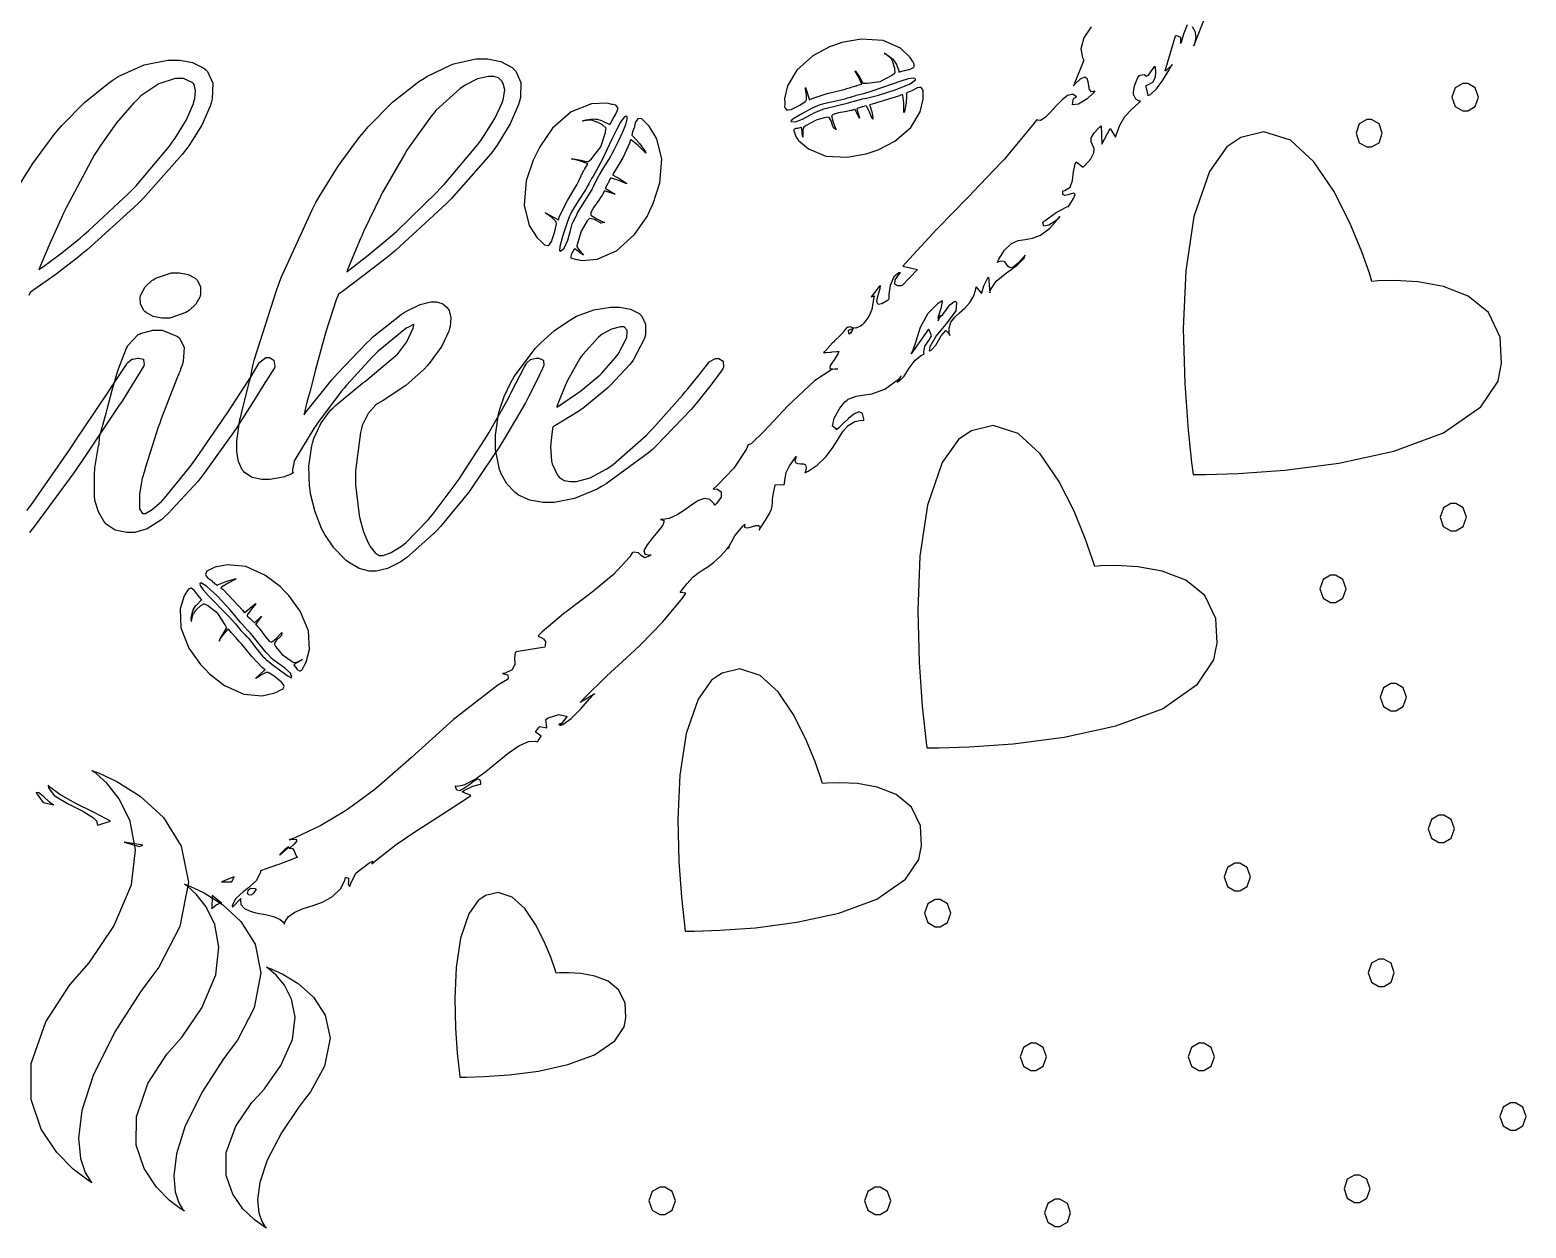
# Model space of a CAD drawing. Extents: x 85 to 277, y 22 to 328.
# Drawn here: x 176 to 272.6, y 128.6 to 205.8 of the extents above; entities that cross this region are included whole.
import ezdxf

# ---------------------------------------------------------------- set-up
doc = ezdxf.new("R2010")
doc.units = 0
doc.header["$MEASUREMENT"] = 0

msp = doc.modelspace()

# ---------------------------------------------------------------- linework, layer by layer
at = {"color": 32}
for points in [[(251.007, 206.063), (251.186, 205.767), (251.245, 205.379), (251.16, 204.956), (251.108, 204.823), (251.919, 206.834)], [(244.492, 206.054), (244.025, 205.348), (243.834, 204.636), (243.929, 204.067), (244.016, 203.906), (243.346, 202.248), (243.453, 202.365), (243.805, 202.69), (244.082, 202.829), (244.224, 202.747), (244.285, 202.526), (244.314, 202.251), (244.362, 202.005), (244.481, 201.87), (244.669, 201.9), (244.722, 201.929), (244.632, 201.778), (244.238, 201.396), (243.667, 201.049), (243.287, 201.017), (243.327, 201.351), (243.381, 201.436), (243.557, 201.506), (243.514, 201.573), (243.287, 201.708), (242.966, 201.623), (242.612, 201.344), (242.243, 200.957), (241.878, 200.547), (241.533, 200.203), (241.228, 200.013), (241.022, 200.025), (240.983, 200.061), (240.815, 199.84), (239.077, 197.724), (238.901, 197.52), (238.715, 197.317), (236.863, 195.378), (236.678, 195.192), (236.492, 194.999), (234.641, 193.094), (234.457, 192.899), (234.28, 192.706), (232.517, 190.801), (232.34, 190.606), (233.292, 190.394), (232.304, 189.371), (232.238, 189.348), (232.019, 189.334), (231.827, 189.447), (231.847, 189.724), (232.096, 190.082), (232.198, 190.183), (232.085, 190.172), (231.769, 189.909), (231.523, 189.363), (231.429, 188.803), (231.43, 188.525), (231.458, 188.49), (231.349, 188.403), (230.992, 188.178), (230.748, 188.141), (230.67, 188.301), (230.703, 188.578), (230.791, 188.896), (230.876, 189.174), (230.905, 189.337), (230.837, 189.316), (230.823, 189.301), (230.294, 188.63), (230.504, 188.7), (230.47, 188.582), (230.407, 188.215), (230.336, 187.802), (230.148, 187.362), (229.818, 186.927), (229.694, 186.796), (229.61, 186.737), (229.318, 186.611), (229.093, 186.633), (228.949, 186.702), (228.834, 186.679), (228.812, 186.655), (228.802, 186.665), (228.705, 186.629), (228.537, 186.416), (228.494, 186.337), (228.494, 186.337), (228.296, 186.14), (227.937, 185.782), (227.858, 185.702), (227.814, 185.657), (227.462, 185.28), (227.435, 185.244), (227.408, 185.218), (227.225, 185.032), (227.225, 185.032), (227.225, 185.032), (227.378, 185.038), (227.656, 185.059), (227.718, 185.068), (227.779, 185.077), (228.057, 185.098), (228.211, 185.102), (228.211, 185.102), (228.163, 184.963), (227.922, 184.574), (227.646, 184.208), (227.636, 184.007), (228.016, 183.967), (228.141, 183.974), (227.754, 183.95), (226.636, 183.203), (224.918, 181.588), (223.363, 179.941), (222.559, 179.141), (222.356, 179.071), (222.24, 178.788), (221.438, 177.575), (220.352, 176.451), (220.097, 176.213), (220.161, 176.239), (220.391, 176.222), (220.627, 176.046), (220.623, 175.697), (220.326, 175.295), (220.204, 175.19), (220.147, 175.294), (219.891, 175.551), (219.538, 175.623), (219.148, 175.484), (218.722, 175.208), (218.262, 174.873), (217.773, 174.556), (217.255, 174.33), (216.844, 174.26), (216.712, 174.272), (216.767, 174.275), (216.938, 174.177), (216.851, 173.904), (216.561, 173.517), (216.187, 173.073), (215.839, 172.638), (215.634, 172.268), (215.687, 172.029), (216.008, 171.97), (216.112, 171.979), (216.02, 171.912), (215.685, 171.783), (215.481, 171.918), (215.283, 172.119), (214.968, 172.15), (214.878, 172.12), (214.717, 171.865), (213.673, 170.714), (212.398, 169.652), (212.126, 169.44), (211.851, 169.229), (210.44, 168.179), (209.064, 167.022), (208.808, 166.758), (208.828, 166.725), (208.953, 166.663), (209.153, 166.573), (209.285, 166.391), (209.265, 166.105), (209.233, 166.018), (207.397, 165.735), (207.339, 165.662), (207.289, 165.347), (207.3, 164.925), (207.138, 164.556), (206.676, 164.346), (206.515, 164.324), (206.568, 164.316), (206.846, 164.236), (206.871, 163.984), (206.834, 163.935), (206.207, 163.566), (203.345, 161.357), (200.641, 158.918), (200.095, 158.433), (199.953, 158.31), (198.578, 157.11), (198.438, 156.986), (198.296, 156.872), (196.822, 155.779), (196.674, 155.681), (196.373, 155.47), (194.794, 154.521), (193.11, 153.731), (192.757, 153.599), (192.859, 153.621), (193.179, 153.64), (193.246, 153.529), (193.069, 153.312), (192.836, 153.103), (192.757, 153.035), (192.799, 153.056), (192.959, 153.046), (193.074, 152.885), (193.164, 152.659), (193.245, 152.505), (193.286, 152.47), (193.286, 152.47), (192.912, 152.334), (192.236, 152.073), (192.088, 152.011), (191.937, 151.959), (191.262, 151.722), (190.889, 151.588), (190.889, 151.588), (190.905, 151.483), (190.623, 150.959), (190.058, 150.452), (189.935, 150.354), (189.811, 150.257), (189.286, 149.795), (189.061, 149.349), (189.089, 149.261), (189.618, 149.824), (189.597, 149.731), (189.635, 149.427), (189.861, 149.163), (190.238, 148.992), (190.592, 148.897), (190.712, 148.872), (190.84, 148.846), (191.229, 148.773), (191.735, 148.652), (192.159, 148.466), (192.396, 148.255), (192.44, 148.167), (192.465, 148.289), (192.675, 148.627), (193.102, 148.939), (193.661, 149.163), (194.295, 149.363), (194.944, 149.6), (195.549, 149.939), (196.051, 150.439), (196.337, 150.975), (196.391, 151.165), (196.434, 151.172), (196.578, 151.117), (196.572, 150.937), (196.544, 150.73), (196.637, 150.609), (196.674, 150.6), (196.7, 150.768), (197.079, 151.48), (197.882, 152.101), (198.121, 152.224), (198.085, 152.047), (198.366, 152.295), (199.65, 153.291), (200.845, 154.112), (201.083, 154.27), (201.32, 154.42), (202.605, 155.232), (204.118, 156.22), (204.471, 156.457), (203.906, 156.704), (204.054, 156.81), (204.597, 157.07), (205.016, 157.172), (205.104, 157.198), (205.11, 157.267), (205.064, 157.479), (204.895, 157.504), (204.637, 157.36), (204.333, 157.132), (204.023, 156.906), (203.75, 156.767), (203.556, 156.8), (203.483, 157.019), (203.483, 157.092), (203.623, 157.069), (204.078, 157.165), (204.739, 157.504), (205.442, 158.017), (206.163, 158.61), (206.877, 159.19), (207.559, 159.662), (208.187, 159.935), (208.617, 159.963), (208.738, 159.915), (208.82, 159.988), (209.004, 160.277), (208.826, 160.409), (208.649, 160.54), (208.832, 160.831), (208.915, 160.903), (209.374, 160.831), (209.303, 161.36), (209.452, 161.466), (210.136, 161.674), (210.625, 161.58), (210.679, 161.536), (210.643, 161.51), (210.254, 161.017), (210.22, 160.973), (210.414, 161.043), (210.939, 161.422), (211.587, 162.075), (212.115, 162.69), (212.39, 162.985), (212.478, 163.019), (211.526, 162.454), (211.781, 162.746), (213.227, 164.166), (214.78, 165.585), (215.088, 165.876), (215.397, 166.168), (216.856, 167.653), (218.121, 169.193), (218.333, 169.51), (217.981, 169.546), (218.085, 169.698), (218.423, 170.141), (218.794, 170.539), (219.121, 170.809), (219.432, 171.015), (219.759, 171.221), (220.129, 171.496), (220.573, 171.903), (220.991, 172.353), (221.121, 172.508), (221.085, 172.402), (221.13, 172.534), (221.495, 173.206), (222.02, 173.841), (222.144, 173.955), (222.129, 173.915), (222.126, 173.78), (222.232, 173.726), (222.418, 173.753), (222.641, 173.815), (222.86, 173.87), (223.031, 173.877), (223.113, 173.79), (223.084, 173.619), (223.062, 173.567), (223.168, 173.728), (223.48, 174.217), (223.737, 174.65), (223.869, 174.935), (223.92, 175.142), (223.93, 175.335), (223.938, 175.586), (223.988, 175.962), (224.081, 176.389), (224.12, 176.529), (224.683, 176.495), (224.7, 176.602), (224.74, 176.926), (224.82, 177.293), (225.025, 177.72), (225.345, 178.183), (225.461, 178.329), (225.432, 178.263), (225.381, 178.048), (225.433, 177.911), (225.572, 177.867), (225.755, 177.866), (225.935, 177.858), (226.07, 177.789), (226.114, 177.611), (226.056, 177.352), (226.024, 177.271), (226.234, 177.376), (226.821, 177.774), (227.402, 178.332), (227.831, 178.904), (228.167, 179.455), (228.473, 179.943), (228.812, 180.333), (229.245, 180.584), (229.687, 180.663), (229.835, 180.658), (229.832, 180.768), (229.737, 181.096), (229.504, 181.201), (229.186, 181.067), (228.833, 180.79), (228.495, 180.464), (228.221, 180.183), (228.064, 180.039), (228.063, 180.11), (228.071, 180.129), (228.014, 180.118), (227.803, 180.287), (227.917, 180.808), (228.273, 181.449), (228.606, 181.858), (228.74, 181.963), (228.811, 182.035), (229.332, 182.223), (230.028, 182.324), (230.188, 182.35), (230.346, 182.378), (231.184, 182.682), (232.058, 183.322), (232.234, 183.515), (232.198, 183.48), (232.122, 183.335), (232.03, 183.17), (231.987, 183.128), (232.114, 183.194), (232.429, 183.517), (232.757, 184.027), (233.132, 184.537), (233.555, 184.864), (233.715, 184.926), (233.691, 185.05), (233.769, 185.454), (234.014, 185.804), (234.181, 186.122), (234.069, 186.465), (233.998, 186.549), (232.869, 184.962), (232.977, 185.15), (233.197, 185.775), (233.489, 186.673), (233.974, 187.572), (234.625, 188.226), (234.88, 188.383), (234.888, 188.331), (234.804, 187.872), (234.632, 187.343), (234.597, 187.255), (234.688, 187.289), (234.927, 187.485), (235.149, 187.802), (235.376, 188.119), (235.629, 188.315), (235.726, 188.347), (235.803, 188.257), (235.753, 187.737), (235.209, 186.982), (234.5, 186.107), (234.086, 185.394), (234.032, 185.138), (234.159, 185.171), (234.474, 185.521), (234.822, 186.108), (235.108, 186.458), (235.343, 186.221), (235.373, 186.126), (235.341, 186.245), (235.326, 186.617), (235.449, 187), (235.692, 187.315), (236.008, 187.603), (236.35, 187.904), (236.673, 188.255), (236.926, 188.696), (237.051, 189.122), (237.067, 189.265), (237.419, 188.842), (237.436, 188.896), (237.568, 189.332), (237.807, 189.822), (237.878, 189.901), (237.949, 188.877), (237.994, 189.082), (238.361, 189.646), (239.029, 190.175), (239.729, 190.664), (240.162, 191.13), (240.242, 191.312), (240.132, 191.178), (239.777, 190.796), (239.469, 190.551), (239.272, 190.507), (239.143, 190.592), (239.039, 190.741), (238.916, 190.88), (238.731, 190.941), (238.507, 190.887), (238.442, 190.853), (238.538, 191.057), (238.902, 191.631), (239.343, 192.06), (239.779, 192.256), (240.228, 192.334), (240.705, 192.414), (241.226, 192.61), (241.806, 193.038), (242.317, 193.609), (242.465, 193.815), (242.415, 193.726), (242.174, 193.504), (241.763, 193.244), (241.437, 193.182), (241.384, 193.403), (241.406, 193.463), (241.529, 193.561), (242.23, 194.064), (242.914, 194.425), (243.028, 194.451), (243.115, 194.576), (243.355, 194.965), (243.454, 195.227), (243.384, 195.308), (243.209, 195.281), (242.988, 195.213), (242.784, 195.176), (242.66, 195.241), (242.659, 195.421), (242.675, 195.475), (242.799, 195.494), (243.149, 195.702), (243.297, 196.132), (243.345, 196.7), (243.451, 197.196), (243.523, 197.343), (243.982, 196.99), (244.113, 197.117), (244.468, 197.534), (244.669, 197.921), (244.677, 198.202), (244.589, 198.425), (244.497, 198.635), (244.497, 198.881), (244.68, 199.212), (245.021, 199.567), (245.145, 199.672), (245.181, 198.473), (245.71, 199.496), (246.063, 198.931), (246.123, 199.129), (246.35, 199.712), (246.676, 200.255), (247.099, 200.718), (247.539, 201.125), (247.686, 201.26), (247.607, 201.26), (247.376, 201.388), (247.235, 201.675), (247.227, 201.753), (247.217, 201.825), (247.283, 202.252), (247.508, 202.769), (247.58, 202.883), (247.653, 202.924), (247.917, 202.967), (248.037, 202.869), (248.185, 202.938), (248.503, 203.369), (248.602, 203.517), (248.614, 203.423), (248.652, 203.141), (248.632, 202.777), (248.448, 202.467), (248.12, 202.278), (248.003, 202.248), (248.029, 202.204), (248.091, 201.917), (248.152, 201.648), (248.179, 201.613), (248.325, 201.693), (248.704, 202.041), (249.126, 202.605), (249.464, 203.175), (249.657, 203.517), (249.731, 203.623), (249.695, 203.579), (249.308, 203.218), (249.273, 203.2), (249.943, 205.457), (250.007, 205.481), (250.26, 205.383), (250.268, 205.044), (250.26, 204.964), (250.312, 205.062), (250.471, 205.587), (250.701, 206.199)]]:
    msp.add_lwpolyline(points, dxfattribs=at)
for points in [[(224.719, 201.154), (224.719, 201.081), (224.714, 200.859), (224.845, 200.703), (224.896, 200.695), (224.922, 200.686), (225.151, 200.722), (225.178, 200.731), (225.257, 200.775), (225.688, 200.987), (226.05, 201.234), (226.095, 201.296), (226.129, 201.34), (226.131, 201.666), (226.06, 202.023), (226.06, 202.142), (226.077, 202.071), (226.289, 201.402), (226.307, 201.33), (226.491, 201.428), (227.458, 201.737), (228.442, 201.975), (228.636, 202.035), (228.662, 202.045), (228.961, 202.134), (228.989, 202.142), (229.015, 202.151), (229.314, 202.239), (229.342, 202.248), (229.376, 202.257), (229.666, 202.346), (229.694, 202.354), (229.676, 202.398), (229.49, 202.817), (229.27, 203.183), (229.235, 203.2), (229.279, 203.183), (229.561, 202.787), (229.766, 202.424), (229.835, 202.424), (230.037, 202.416), (230.889, 202.53), (231.651, 202.927), (231.811, 203.06), (231.837, 203.086), (231.823, 203.358), (231.721, 203.703), (231.705, 203.765), (231.695, 203.783), (231.581, 203.995), (231.563, 204.012), (231.537, 204.047), (231.184, 204.32), (231.14, 204.329), (231.14, 204.329), (231.334, 204.25), (231.669, 203.994), (231.739, 203.906), (231.757, 203.879), (231.933, 203.615), (231.951, 203.589), (231.96, 203.545), (232.092, 203.235), (232.092, 203.13), (232.126, 203.139), (232.459, 203.232), (232.712, 203.306), (232.797, 203.306), (232.824, 203.316), (233.028, 203.42), (233.046, 203.447), (233.07, 203.483), (233.076, 203.641), (232.992, 203.801), (232.974, 203.835), (232.825, 204.074), (232.187, 204.666), (231.069, 205.158), (229.66, 205.255), (228.399, 205.031), (228.001, 204.894), (227.618, 204.757), (226.529, 204.172), (225.499, 203.262), (224.899, 202.236), (224.712, 201.424), (224.719, 201.154)], [(227.189, 200.731), (227.338, 200.775), (228.838, 201.137), (228.989, 201.19), (229.005, 201.199), (229.208, 201.252), (229.235, 201.26), (229.279, 201.269), (229.684, 201.392), (229.729, 201.4), (229.989, 201.448), (230.764, 201.644), (231.902, 201.997), (232.809, 202.369), (233.161, 202.619), (233.15, 202.671), (233.146, 202.693), (233.014, 202.736), (232.687, 202.685), (232.219, 202.548), (231.651, 202.354), (231.03, 202.135), (230.401, 201.917), (229.811, 201.734), (229.432, 201.636), (229.306, 201.613), (229.278, 201.604), (229.015, 201.516), (228.989, 201.506), (228.971, 201.498), (228.758, 201.446), (228.74, 201.436), (228.599, 201.392), (227.153, 201.067), (227.013, 201.013), (226.869, 200.963), (226.456, 200.769), (225.822, 200.436), (225.305, 200.135), (225.108, 199.989), (225.108, 199.989), (225.141, 199.941), (225.407, 199.911), (225.866, 200.091), (226.377, 200.372), (226.716, 200.551), (226.836, 200.59), (226.862, 200.608), (227.161, 200.722), (227.189, 200.731)], [(225.461, 198.931), (225.617, 198.71), (226.26, 198.167), (227.37, 197.715), (228.749, 197.633), (229.975, 197.848), (230.364, 197.979), (230.746, 198.111), (231.833, 198.676), (232.864, 199.562), (233.463, 200.575), (233.65, 201.382), (233.645, 201.648), (233.645, 201.727), (233.649, 201.961), (233.518, 202.135), (233.469, 202.142), (233.415, 202.142), (233.273, 202.116), (233.256, 202.106), (233.238, 202.098), (233.036, 201.975), (233.01, 201.965), (232.974, 201.949), (232.745, 201.861), (232.587, 201.781), (232.587, 201.753), (232.587, 201.6), (232.551, 201.137), (232.445, 200.58), (232.41, 200.518), (232.41, 200.671), (232.409, 201.127), (232.339, 201.631), (232.304, 201.683), (232.136, 201.595), (230.372, 201.049), (230.188, 201.013), (230.214, 200.969), (230.332, 200.554), (230.4, 200.211), (230.4, 200.095), (230.372, 200.139), (230.2, 200.546), (230.01, 200.916), (229.975, 200.943), (229.966, 200.952), (229.72, 200.881), (229.694, 200.871), (229.666, 200.863), (229.402, 200.776), (229.376, 200.767), (229.552, 200.165), (229.235, 200.731), (229.217, 200.722), (229.045, 200.66), (228.989, 200.66), (228.895, 200.63), (228.606, 200.571), (228.185, 200.493), (227.856, 200.402), (227.746, 200.294), (227.754, 200.272), (227.762, 200.227), (227.841, 199.888), (227.991, 199.497), (228.035, 199.426), (228.025, 199.435), (227.858, 199.534), (227.858, 199.566), (227.832, 199.628), (227.726, 199.977), (227.587, 200.201), (227.542, 200.201), (227.409, 200.211), (226.752, 200.035), (226.113, 199.682), (225.99, 199.602), (225.962, 199.594), (225.896, 199.408), (225.884, 199.183), (225.884, 199.107), (225.884, 199.063), (225.884, 198.931), (225.884, 198.931), (225.884, 198.931), (225.848, 199.171), (225.848, 199.249), (225.838, 199.293), (225.814, 199.566), (225.814, 199.566), (225.778, 199.558), (225.539, 199.496), (225.461, 199.496), (225.443, 199.488), (225.319, 199.415), (225.319, 199.39), (225.301, 199.355), (225.433, 198.975), (225.461, 198.931)], [(208.985, 192.228), (209.029, 192.184), (209.222, 191.987), (209.459, 191.951), (209.514, 191.981), (209.54, 191.999), (209.681, 192.202), (209.69, 192.228), (209.717, 192.334), (209.897, 192.855), (209.99, 193.34), (209.973, 193.428), (209.963, 193.49), (209.687, 193.747), (209.32, 194.002), (209.267, 194.064), (209.328, 194.02), (210.043, 193.649), (210.115, 193.605), (210.185, 193.825), (210.713, 194.853), (211.314, 195.863), (211.42, 196.074), (211.437, 196.11), (211.587, 196.427), (211.596, 196.461), (211.613, 196.497), (211.789, 196.815), (211.807, 196.85), (211.825, 196.886), (212.001, 197.177), (212.019, 197.203), (211.975, 197.221), (211.49, 197.401), (211.005, 197.529), (210.961, 197.52), (211.013, 197.538), (211.212, 197.514), (211.565, 197.437), (211.898, 197.367), (212.064, 197.354), (212.09, 197.379), (212.257, 197.539), (212.848, 198.315), (213.156, 199.231), (213.184, 199.46), (213.192, 199.504), (212.972, 199.716), (212.609, 199.893), (212.549, 199.919), (212.521, 199.929), (212.292, 200.017), (212.266, 200.025), (212.212, 200.035), (211.719, 199.982), (211.667, 199.955), (211.667, 199.955), (211.891, 200.053), (212.38, 200.113), (212.513, 200.095), (212.619, 200.095), (212.901, 200.007), (212.937, 199.989), (212.981, 199.963), (213.395, 199.77), (213.431, 199.742), (213.457, 199.778), (213.655, 200.127), (213.836, 200.458), (213.854, 200.484), (213.87, 200.511), (213.96, 200.729), (213.96, 200.801), (213.95, 200.853), (213.832, 200.991), (213.624, 201.039), (213.571, 201.047), (213.256, 201.119), (212.255, 201.078), (210.952, 200.572), (209.742, 199.511), (208.912, 198.307), (208.704, 197.872), (208.489, 197.456), (208.037, 196.108), (207.905, 194.549), (208.241, 193.24), (208.758, 192.436), (208.985, 192.228)], [(211.278, 193.887), (211.357, 194.046), (211.825, 194.791), (212.292, 195.555), (212.372, 195.721), (212.38, 195.739), (212.469, 195.951), (212.478, 195.968), (212.505, 196.012), (212.733, 196.453), (212.761, 196.497), (212.838, 196.613), (213.06, 196.966), (213.388, 197.52), (213.717, 198.118), (214.025, 198.716), (214.285, 199.274), (214.471, 199.748), (214.559, 200.094), (214.551, 200.253), (214.525, 200.272), (214.501, 200.287), (214.359, 200.21), (214.136, 199.902), (213.869, 199.412), (213.567, 198.796), (213.243, 198.115), (212.911, 197.43), (212.582, 196.8), (212.351, 196.409), (212.266, 196.285), (212.248, 196.259), (212.106, 195.968), (212.09, 195.932), (212.08, 195.916), (211.957, 195.703), (211.949, 195.685), (211.869, 195.537), (211.406, 194.835), (210.961, 194.117), (210.891, 193.958), (210.815, 193.8), (210.636, 193.306), (210.392, 192.524), (210.221, 191.87), (210.185, 191.594), (210.185, 191.594), (210.25, 191.581), (210.495, 191.762), (210.719, 192.278), (210.894, 192.918), (211.009, 193.333), (211.067, 193.463), (211.084, 193.499), (211.26, 193.853), (211.278, 193.887)], [(211.35, 191.029), (211.654, 190.978), (212.614, 191.06), (213.866, 191.59), (215.035, 192.643), (215.838, 193.818), (216.04, 194.24), (216.243, 194.652), (216.666, 195.98), (216.786, 197.521), (216.462, 198.823), (215.974, 199.634), (215.76, 199.849), (215.715, 199.893), (215.507, 200.105), (215.272, 200.131), (215.23, 200.095), (215.212, 200.079), (215.097, 199.911), (215.088, 199.885), (215.079, 199.867), (215.026, 199.602), (215.018, 199.566), (215.009, 199.522), (214.907, 199.275), (214.86, 199.064), (214.878, 199.037), (214.93, 198.985), (215.357, 198.513), (215.732, 197.988), (215.76, 197.908), (215.698, 197.962), (215.265, 198.385), (214.832, 198.738), (214.771, 198.754), (214.709, 198.552), (214.268, 197.587), (213.721, 196.674), (213.607, 196.497), (213.659, 196.481), (214.092, 196.242), (214.489, 195.968), (214.525, 195.932), (214.471, 195.942), (214.012, 196.136), (213.553, 196.295), (213.501, 196.285), (213.479, 196.285), (213.413, 196.167), (213.341, 195.996), (213.324, 195.968), (213.306, 195.942), (213.165, 195.651), (213.148, 195.615), (213.783, 195.263), (213.078, 195.475), (213.068, 195.457), (212.954, 195.22), (212.937, 195.192), (212.883, 195.093), (212.692, 194.811), (212.411, 194.408), (212.217, 194.072), (212.21, 193.898), (212.232, 193.887), (212.276, 193.861), (212.606, 193.658), (213.026, 193.456), (213.114, 193.428), (213.052, 193.428), (212.883, 193.384), (212.865, 193.392), (212.795, 193.42), (212.439, 193.609), (212.134, 193.675), (212.09, 193.639), (211.974, 193.543), (211.581, 192.869), (211.348, 192.071), (211.314, 191.911), (211.304, 191.885), (211.406, 191.696), (211.595, 191.488), (211.631, 191.452), (211.649, 191.426), (211.737, 191.312), (211.737, 191.312), (211.737, 191.312), (211.649, 191.378), (211.489, 191.496), (211.454, 191.522), (211.419, 191.55), (211.26, 191.669), (211.173, 191.735), (211.173, 191.735), (211.146, 191.7), (210.969, 191.409), (210.961, 191.382), (210.952, 191.365), (210.916, 191.188), (210.925, 191.17), (210.925, 191.153), (211.044, 191.099), (211.288, 191.047), (211.35, 191.029)], [(251.072, 177.165), (251.072, 177.165), (251.868, 177.169), (253.979, 177.235), (256.989, 177.45), (260.477, 177.902), (264.027, 178.676), (267.22, 179.859), (269.637, 181.537), (270.749, 183.196), (270.863, 183.797), (270.965, 184.336), (270.882, 186.023), (270.123, 187.609), (268.824, 188.663), (267.224, 189.287), (265.563, 189.591), (264.08, 189.676), (263.015, 189.651), (262.607, 189.618), (262.607, 189.618), (262.607, 189.618), (262.442, 190.151), (261.962, 191.527), (261.191, 193.406), (260.15, 195.457), (258.863, 197.343), (257.353, 198.727), (255.643, 199.275), (254.15, 198.917), (253.753, 198.65), (253.249, 198.312), (252.129, 196.715), (251.116, 193.804), (250.594, 190.302), (250.44, 186.585), (250.533, 183.034), (250.751, 180.027), (250.971, 177.943), (251.072, 177.165), (251.072, 177.165)], [(234.774, 187.395), (234.746, 187.395), (234.687, 187.361), (234.667, 187.361), (234.647, 187.296), (234.615, 187.088), (234.738, 187.317), (234.774, 187.395)], [(228.847, 186.479), (229.129, 186.583), (229.092, 186.51), (228.965, 186.296), (228.881, 186.228), (228.851, 186.312), (228.847, 186.437), (228.847, 186.479)], [(233.892, 159.526), (233.892, 159.526), (234.641, 159.529), (236.629, 159.589), (239.459, 159.79), (242.741, 160.215), (246.082, 160.943), (249.086, 162.056), (251.362, 163.639), (252.41, 165.203), (252.519, 165.77), (252.615, 166.278), (252.538, 167.87), (251.82, 169.364), (250.594, 170.353), (249.083, 170.939), (247.513, 171.22), (246.114, 171.297), (245.106, 171.269), (244.722, 171.238), (244.722, 171.238), (244.722, 171.238), (244.566, 171.739), (244.115, 173.033), (243.389, 174.803), (242.411, 176.734), (241.201, 178.508), (239.78, 179.81), (238.172, 180.327), (236.77, 179.991), (236.397, 179.74), (235.926, 179.426), (234.881, 177.931), (233.936, 175.198), (233.448, 171.903), (233.305, 168.403), (233.39, 165.057), (233.593, 162.224), (233.798, 160.26), (233.892, 159.526), (233.892, 159.526)], [(193.711, 164.817), (193.846, 165.057), (194.062, 165.881), (193.988, 167.076), (193.457, 168.351), (192.727, 169.358), (192.44, 169.65), (192.158, 169.938), (191.185, 170.676), (189.945, 171.23), (188.769, 171.348), (187.955, 171.18), (187.714, 171.061), (187.66, 171.035), (187.43, 170.922), (187.346, 170.726), (187.361, 170.674), (187.369, 170.658), (187.483, 170.507), (187.501, 170.498), (187.518, 170.489), (187.72, 170.349), (187.748, 170.321), (187.783, 170.295), (187.955, 170.127), (188.109, 170.031), (188.137, 170.039), (188.197, 170.066), (188.722, 170.287), (189.264, 170.437), (189.335, 170.428), (189.273, 170.393), (188.802, 170.159), (188.382, 169.907), (188.347, 169.863), (188.498, 169.748), (189.758, 168.389), (189.865, 168.239), (189.891, 168.275), (190.208, 168.553), (190.562, 168.814), (190.606, 168.84), (190.579, 168.796), (190.296, 168.469), (190.05, 168.143), (190.041, 168.099), (190.041, 168.038), (190.235, 167.88), (190.253, 167.852), (190.27, 167.835), (190.472, 167.632), (190.5, 167.605), (190.959, 168.028), (190.57, 167.499), (190.587, 167.483), (190.729, 167.332), (190.747, 167.323), (190.814, 167.255), (190.993, 167.021), (191.24, 166.675), (191.461, 166.416), (191.608, 166.356), (191.629, 166.371), (191.663, 166.397), (191.933, 166.617), (192.22, 166.909), (192.264, 166.97), (192.264, 166.918), (192.236, 166.768), (192.228, 166.758), (192.184, 166.714), (191.923, 166.477), (191.787, 166.238), (191.805, 166.194), (191.857, 166.072), (192.298, 165.551), (192.881, 165.136), (193.005, 165.064), (193.032, 165.048), (193.22, 165.065), (193.427, 165.154), (193.463, 165.17), (193.489, 165.18), (193.605, 165.24), (193.605, 165.24), (193.605, 165.24), (193.357, 165.092), (193.322, 165.064), (193.286, 165.048), (193.128, 164.95), (193.04, 164.888), (193.04, 164.888), (193.066, 164.853), (193.242, 164.624), (193.252, 164.607), (193.269, 164.589), (193.41, 164.51), (193.428, 164.501), (193.465, 164.501), (193.581, 164.593), (193.683, 164.773), (193.711, 164.817)], [(191.346, 165.593), (191.24, 165.709), (190.262, 166.926), (190.147, 167.04), (190.129, 167.058), (189.987, 167.2), (189.971, 167.217), (189.943, 167.253), (189.644, 167.571), (189.618, 167.605), (189.46, 167.819), (188.947, 168.43), (188.141, 169.299), (187.42, 169.958), (187.053, 170.178), (187.008, 170.145), (186.99, 170.133), (187.009, 169.996), (187.197, 169.726), (187.524, 169.362), (187.942, 168.932), (188.407, 168.465), (188.873, 167.987), (189.291, 167.527), (189.542, 167.219), (189.618, 167.11), (189.635, 167.094), (189.837, 166.882), (189.865, 166.864), (189.881, 166.847), (190.023, 166.697), (190.041, 166.688), (190.138, 166.583), (190.579, 166), (191.055, 165.418), (191.17, 165.312), (191.279, 165.211), (191.633, 164.931), (192.206, 164.505), (192.693, 164.166), (192.899, 164.042), (192.899, 164.042), (192.927, 164.09), (192.839, 164.341), (192.471, 164.677), (191.991, 165.015), (191.685, 165.229), (191.594, 165.312), (191.584, 165.338), (191.372, 165.577), (191.346, 165.593)], [(192.052, 163.196), (192.104, 163.222), (192.334, 163.318), (192.418, 163.5), (192.404, 163.548), (192.395, 163.575), (192.254, 163.778), (192.228, 163.795), (192.148, 163.849), (191.769, 164.162), (191.39, 164.386), (191.312, 164.394), (191.258, 164.404), (190.967, 164.254), (190.64, 164.034), (190.57, 164.006), (190.623, 164.05), (191.143, 164.527), (191.206, 164.571), (191.037, 164.695), (190.336, 165.431), (189.688, 166.22), (189.548, 166.371), (189.53, 166.397), (189.317, 166.625), (189.301, 166.652), (189.283, 166.679), (189.071, 166.908), (189.053, 166.934), (189.027, 166.962), (188.823, 167.191), (188.806, 167.217), (188.779, 167.191), (188.484, 166.838), (188.243, 166.514), (188.243, 166.405), (188.243, 166.459), (188.318, 166.619), (188.484, 166.886), (188.644, 167.136), (188.709, 167.261), (188.7, 167.287), (188.62, 167.473), (188.153, 168.192), (187.474, 168.716), (187.289, 168.804), (187.253, 168.822), (187.021, 168.704), (186.77, 168.46), (186.726, 168.415), (186.708, 168.399), (186.566, 168.223), (186.549, 168.205), (186.522, 168.17), (186.434, 167.729), (186.443, 167.676), (186.443, 167.676), (186.429, 167.888), (186.505, 168.311), (186.549, 168.415), (186.557, 168.443), (186.734, 168.708), (186.76, 168.734), (186.794, 168.761), (187.077, 169.061), (187.113, 169.087), (187.087, 169.114), (186.857, 169.383), (186.664, 169.634), (186.655, 169.65), (186.637, 169.668), (186.46, 169.818), (186.443, 169.827), (186.4, 169.835), (186.257, 169.77), (186.152, 169.616), (186.126, 169.58), (185.977, 169.341), (185.722, 168.506), (185.76, 167.279), (186.279, 165.96), (187.027, 164.91), (187.325, 164.607), (187.605, 164.314), (188.579, 163.564), (189.821, 163.001), (190.995, 162.891), (191.812, 163.073), (192.052, 163.196)], [(218.299, 147.708), (218.299, 147.708), (218.908, 147.711), (220.525, 147.763), (222.829, 147.93), (225.499, 148.277), (228.218, 148.871), (230.666, 149.777), (232.522, 151.062), (233.379, 152.328), (233.469, 152.789), (233.546, 153.203), (233.48, 154.5), (232.898, 155.715), (231.903, 156.52), (230.681, 156.996), (229.412, 157.223), (228.278, 157.284), (227.464, 157.259), (227.153, 157.233), (227.153, 157.233), (227.153, 157.233), (227.026, 157.641), (226.66, 158.691), (226.07, 160.128), (225.275, 161.696), (224.289, 163.139), (223.135, 164.199), (221.826, 164.621), (220.685, 164.352), (220.38, 164.148), (219.994, 163.891), (219.136, 162.672), (218.359, 160.448), (217.953, 157.769), (217.831, 154.923), (217.897, 152.203), (218.058, 149.9), (218.223, 148.305), (218.299, 147.708), (218.299, 147.708)], [(210.292, 161.113), (210.292, 161.113), (210.158, 161.053), (210.149, 161.043), (210.149, 161.043), (210.274, 161.097), (210.292, 161.113)], [(176.425, 156.633), (176.882, 155.998), (177.553, 155.858), (177.473, 155.876), (177.257, 156.043), (176.909, 156.365), (176.6, 156.626), (176.43, 156.649), (176.425, 156.633)], [(177.201, 157.127), (177.212, 156.954), (177.585, 156.457), (178.434, 155.942), (179.443, 155.446), (180.125, 155.021), (180.305, 154.833), (180.376, 154.553), (181.222, 154.799), (180.95, 154.952), (180.116, 155.377), (178.973, 155.951), (177.947, 156.531), (177.359, 156.953), (177.201, 157.127)], [(183.092, 153.176), (183.304, 153.246), (182.104, 153.458), (183.092, 153.176)], [(192.123, 152.612), (192.158, 152.648), (192.669, 153.089), (192.723, 153.142), (192.687, 153.124), (192.475, 152.969), (192.194, 152.692), (192.123, 152.612)], [(189.195, 151.201), (188.383, 150.883), (189.053, 150.883), (189.195, 151.201)], [(188.383, 149.508), (187.784, 150.001), (187.748, 149.155), (187.783, 149.19), (188.039, 149.411), (188.33, 149.526), (188.383, 149.508)], [(190.077, 150.107), (190.121, 150.077), (190.299, 150.042), (190.452, 150.143), (190.558, 150.296), (190.614, 150.381), (190.64, 150.39), (190.554, 150.427), (190.259, 150.45), (190.081, 150.315), (190.041, 150.147), (190.077, 150.107), (190.077, 150.107)], [(203.765, 138.289), (203.765, 138.289), (204.193, 138.29), (205.329, 138.326), (206.95, 138.441), (208.826, 138.682), (210.736, 139.098), (212.456, 139.733), (213.757, 140.637), (214.357, 141.53), (214.419, 141.853), (214.474, 142.143), (214.43, 143.051), (214.02, 143.906), (213.322, 144.475), (212.46, 144.811), (211.565, 144.975), (210.767, 145.023), (210.192, 145.01), (209.973, 144.992), (209.973, 144.992), (209.973, 144.992), (209.883, 145.28), (209.626, 146.021), (209.21, 147.035), (208.65, 148.141), (207.957, 149.158), (207.145, 149.903), (206.225, 150.198), (205.423, 150.005), (205.21, 149.86), (204.939, 149.678), (204.337, 148.817), (203.794, 147.249), (203.513, 145.362), (203.429, 143.36), (203.477, 141.449), (203.593, 139.829), (203.711, 138.709), (203.765, 138.289), (203.765, 138.289)]]:
    msp.add_lwpolyline(points, close=True, dxfattribs=at)
at = {"color": 7}
for points in [[(174.994, 195.316), (176.203, 197.239), (177.517, 199.02), (177.8, 199.355), (178.081, 199.69), (179.546, 201.167), (181.08, 202.414), (181.398, 202.635), (181.723, 202.847), (183.382, 203.589), (184.911, 203.906), (185.421, 203.906), (185.692, 203.906), (186.508, 203.747), (187.237, 203.376), (187.361, 203.27), (187.483, 203.165), (187.814, 202.424), (187.774, 201.402), (187.714, 201.154), (187.652, 200.925), (187.109, 199.7), (186.265, 198.367), (186.054, 198.085), (185.834, 197.804), (183.312, 194.946), (183.021, 194.663), (182.729, 194.382), (179.732, 191.674), (179.423, 191.418), (179.105, 191.163), (177.624, 190.033), (176.283, 189.081), (176.036, 188.913), (175.948, 188.71)], [(175.824, 174.837), (176.071, 175.172), (178.54, 178.7), (178.788, 179.071), (179.035, 179.441), (180.181, 181.157), (181.187, 182.678), (181.364, 182.951), (181.364, 182.915), (181.398, 182.969), (181.777, 183.56), (181.821, 183.621), (181.865, 183.683), (182.244, 184.274), (182.28, 184.326), (182.306, 184.362), (182.597, 184.6), (182.633, 184.609), (182.667, 184.618), (182.951, 184.679), (182.951, 184.679), (183.048, 184.679), (183.32, 184.618), (183.338, 184.609), (183.355, 184.592), (183.391, 184.24), (183.374, 184.186), (181.963, 181.893), (181.743, 181.566), (179.36, 178.038), (179.105, 177.66), (178.849, 177.28), (176.255, 173.753), (176, 173.426)]]:
    msp.add_lwpolyline(points, dxfattribs=at)
for points in [[(193.005, 177.307), (193.005, 177.279), (192.867, 177.192), (192.537, 177.06), (192.44, 177.024), (192.352, 176.99), (191.492, 176.848), (191.206, 176.848), (190.992, 176.848), (190.354, 176.98), (189.865, 177.289), (189.794, 177.377), (189.723, 177.465), (189.476, 178.008), (189.371, 178.62), (189.371, 178.822), (189.371, 179.343), (189.574, 180.712), (189.618, 180.905), (189.662, 181.099), (190.191, 183.188), (190.253, 183.408), (190.394, 184.186), (190.508, 184.618), (191.919, 189.028), (192.088, 189.478), (192.254, 189.928), (194.23, 194.25), (194.451, 194.663), (194.68, 195.078), (195.91, 197.062), (197.263, 198.906), (197.556, 199.249), (197.846, 199.602), (199.408, 201.181), (201.109, 202.512), (201.472, 202.741), (201.621, 202.839), (203.208, 203.606), (203.376, 203.659), (203.543, 203.713), (204.821, 203.976), (205.246, 203.976), (205.537, 203.976), (206.41, 203.813), (207.141, 203.422), (207.257, 203.306), (207.371, 203.192), (207.698, 202.456), (207.67, 201.49), (207.61, 201.26), (207.548, 201.031), (207.005, 199.783), (206.163, 198.411), (205.952, 198.121), (205.732, 197.83), (203.208, 194.955), (202.917, 194.663), (202.625, 194.382), (199.628, 191.647), (199.319, 191.382), (199.001, 191.127), (197.52, 189.976), (196.179, 188.983), (195.932, 188.806), (195.79, 188.445), (195.108, 186.373), (194.443, 183.948), (194.31, 183.408), (194.292, 183.33), (194.142, 182.713), (194.134, 182.669), (194.124, 182.625), (194, 182.21), (193.992, 182.174), (193.982, 182.14), (193.868, 181.725), (193.851, 181.681), (193.842, 181.636), (193.719, 181.081), (193.711, 181.011), (193.851, 181.205), (195.491, 183.269), (195.685, 183.48), (195.87, 183.692), (197.758, 185.667), (197.944, 185.844), (198.129, 186.02), (199.979, 187.493), (200.165, 187.608), (200.35, 187.723), (201.202, 188.133), (201.88, 188.313), (202.106, 188.313), (202.244, 188.313), (202.657, 188.186), (202.98, 187.898), (203.024, 187.818), (203.068, 187.74), (203.178, 187.269), (203.128, 186.708), (203.094, 186.583), (203.05, 186.407), (202.595, 185.451), (201.841, 184.406), (201.648, 184.186), (201.454, 183.965), (200.272, 182.917), (198.808, 181.937), (198.473, 181.751), (198.349, 181.672), (197.837, 181.113), (197.467, 180.323), (197.415, 180.129), (197.343, 179.882), (197.017, 177.413), (197.026, 177.165), (197.026, 176.503), (197.237, 174.713), (197.273, 174.519), (197.308, 174.326), (197.538, 173.466), (197.837, 172.765), (197.908, 172.649), (197.969, 172.526), (198.291, 172.111), (198.56, 171.943), (198.65, 171.943), (198.821, 171.943), (199.336, 172.125), (199.989, 172.534), (200.131, 172.649), (200.272, 172.765), (201.735, 174.264), (201.895, 174.449), (202.044, 174.635), (203.579, 176.689), (203.729, 176.918), (203.878, 177.148), (205.351, 179.405), (205.493, 179.634), (205.633, 179.864), (206.868, 182.043), (206.974, 182.246), (207.079, 182.448), (207.961, 184.15), (208.033, 184.29), (208.067, 184.352), (208.323, 184.579), (208.661, 184.679), (208.774, 184.679), (208.862, 184.679), (209.1, 184.565), (209.127, 184.539), (209.153, 184.521), (209.179, 184.194), (209.161, 184.15), (209.1, 184.01), (208.711, 183.194), (208.218, 182.218), (208.103, 181.997), (207.989, 181.787), (206.63, 179.494), (206.481, 179.247), (206.331, 179), (204.681, 176.539), (204.505, 176.283), (204.329, 176.036), (202.503, 173.805), (202.318, 173.603), (202.132, 173.4), (200.316, 171.786), (200.131, 171.662), (199.955, 171.54), (199.099, 171.107), (198.364, 170.921), (198.121, 170.921), (197.908, 170.921), (197.273, 171.103), (196.567, 171.512), (196.427, 171.626), (196.285, 171.742), (195.632, 172.443), (195.05, 173.303), (194.946, 173.496), (194.84, 173.691), (194.415, 174.759), (194.133, 175.93), (194.098, 176.177), (194.062, 176.425), (194.026, 177.704), (194.203, 179.017), (194.274, 179.281), (194.335, 179.494), (194.782, 180.468), (195.421, 181.32), (195.579, 181.468), (195.738, 181.618), (197.475, 183.057), (197.662, 183.198), (197.838, 183.33), (199.452, 184.687), (199.602, 184.82), (199.751, 184.962), (200.346, 185.729), (200.747, 186.603), (200.801, 186.796), (200.801, 186.866), (200.773, 186.849), (200.394, 186.647), (200.342, 186.619), (200.174, 186.505), (198.473, 185.094), (198.297, 184.926), (198.121, 184.759), (196.444, 182.933), (196.285, 182.739), (196.126, 182.546), (194.627, 180.544), (194.487, 180.34), (194.345, 180.137), (193.172, 178.223), (193.076, 178.047), (193.066, 178.03), (193.04, 177.91), (193.04, 177.87), (193.04, 177.826), (193.014, 177.704), (193.005, 177.694), (192.996, 177.677), (192.969, 177.479), (192.969, 177.411), (192.969, 177.307), (193.005, 177.307)], [(205.846, 202.847), (205.607, 202.847), (204.892, 202.685), (204.1, 202.292), (203.942, 202.178), (203.781, 202.071), (202.22, 200.66), (202.071, 200.484), (201.921, 200.308), (200.483, 198.315), (200.342, 198.085), (200.2, 197.856), (198.877, 195.563), (198.754, 195.333), (198.63, 195.104), (197.546, 192.837), (197.449, 192.617), (197.352, 192.396), (196.532, 190.43), (196.461, 190.253), (196.682, 190.413), (197.846, 191.317), (199.116, 192.38), (199.39, 192.617), (199.663, 192.855), (202.246, 195.351), (202.494, 195.615), (202.741, 195.88), (204.918, 198.465), (205.104, 198.72), (205.289, 198.976), (206.026, 200.145), (206.498, 201.154), (206.551, 201.33), (206.586, 201.454), (206.652, 201.987), (206.56, 202.398), (206.515, 202.458), (206.48, 202.53), (206.247, 202.759), (205.945, 202.847), (205.846, 202.847)], [(185.738, 202.707), (185.385, 202.707), (184.331, 202.368), (183.18, 201.586), (182.951, 201.366), (182.721, 201.137), (181.609, 199.858), (180.569, 198.403), (180.376, 198.085), (180.172, 197.768), (178.355, 194.381), (178.189, 194.028), (178.029, 193.675), (177.315, 192.067), (176.706, 190.65), (176.601, 190.394), (176.822, 190.544), (177.985, 191.404), (179.254, 192.424), (179.528, 192.653), (179.801, 192.883), (182.385, 195.29), (182.633, 195.545), (182.879, 195.801), (185.022, 198.359), (185.208, 198.614), (185.393, 198.87), (186.112, 200.047), (186.566, 201.101), (186.619, 201.296), (186.654, 201.42), (186.706, 201.935), (186.618, 202.328), (186.583, 202.388), (186.53, 202.442), (185.935, 202.707), (185.738, 202.707)], [(268.64, 200.624), (268.799, 200.624), (269.274, 200.9), (269.486, 201.506), (269.274, 202.113), (268.799, 202.388), (268.64, 202.388), (268.476, 202.388), (267.984, 202.113), (267.766, 201.506), (267.984, 200.9), (268.476, 200.624), (268.64, 200.624)], [(262.431, 198.297), (262.589, 198.297), (263.066, 198.573), (263.278, 199.179), (263.066, 199.785), (262.589, 200.061), (262.431, 200.061), (262.271, 200.061), (261.796, 199.785), (261.583, 199.179), (261.796, 198.573), (262.271, 198.297), (262.431, 198.297)], [(185.491, 190.183), (185.675, 190.183), (186.231, 190.077), (186.69, 189.83), (186.76, 189.758), (186.83, 189.688), (187.029, 189.283), (187.034, 188.806), (187.008, 188.7), (186.98, 188.604), (186.72, 188.151), (186.301, 187.749), (186.196, 187.678), (186.09, 187.608), (185.058, 187.255), (184.715, 187.255), (184.529, 187.255), (183.974, 187.361), (183.515, 187.608), (183.444, 187.678), (183.373, 187.749), (183.157, 188.151), (183.134, 188.604), (183.162, 188.7), (183.188, 188.806), (183.453, 189.283), (183.894, 189.688), (184.01, 189.758), (184.114, 189.83), (185.146, 190.183), (185.491, 190.183)], [(215.688, 186.02), (215.652, 185.897), (214.946, 184.539), (214.842, 184.397), (214.735, 184.256), (213.465, 182.907), (213.324, 182.775), (213.183, 182.643), (211.685, 181.434), (211.526, 181.328), (211.366, 181.213), (209.895, 180.305), (209.762, 180.233), (209.744, 180.145), (209.629, 179.211), (209.62, 179.105), (209.611, 179), (209.673, 178.029), (209.69, 177.94), (209.708, 177.852), (210.061, 177.121), (210.115, 177.058), (210.167, 176.998), (210.488, 176.79), (210.869, 176.706), (210.997, 176.706), (211.288, 176.706), (212.16, 176.946), (213.21, 177.501), (213.431, 177.66), (213.651, 177.818), (215.802, 179.696), (216.006, 179.917), (216.217, 180.129), (218.123, 182.281), (218.299, 182.492), (218.476, 182.704), (219.202, 183.604), (219.736, 184.292), (219.817, 184.397), (219.851, 184.441), (220.248, 184.643), (220.38, 184.643), (220.474, 184.643), (220.755, 184.481), (220.767, 184.089), (220.733, 183.974), (220.627, 183.825), (219.961, 182.939), (219.101, 181.858), (218.899, 181.61), (218.695, 181.364), (216.437, 179.018), (216.183, 178.788), (215.926, 178.559), (213.192, 176.557), (212.901, 176.389), (212.609, 176.222), (211.154, 175.627), (209.845, 175.367), (209.41, 175.367), (209.126, 175.367), (208.275, 175.504), (207.548, 175.834), (207.433, 175.93), (207.309, 176.028), (206.798, 176.571), (206.427, 177.201), (206.375, 177.341), (206.321, 177.483), (206.058, 178.78), (206.058, 179.211), (206.058, 179.714), (206.261, 181.063), (206.305, 181.222), (206.339, 181.381), (206.622, 182.21), (207.045, 183.11), (207.151, 183.304), (207.256, 183.498), (208.641, 185.324), (208.808, 185.491), (208.975, 185.667), (209.871, 186.453), (210.855, 187.132), (211.067, 187.255), (211.278, 187.379), (212.394, 187.793), (213.488, 187.96), (213.854, 187.96), (214.08, 187.96), (214.762, 187.833), (215.319, 187.545), (215.407, 187.465), (215.495, 187.387), (215.746, 186.863), (215.732, 186.18), (215.688, 186.02)], [(185.597, 183.621), (185.491, 183.366), (184.493, 180.756), (184.397, 180.482), (184.299, 180.217), (183.505, 177.713), (183.444, 177.483), (183.426, 177.439), (183.25, 176.848), (183.232, 176.778), (183.214, 176.699), (183.1, 175.904), (183.092, 175.824), (183.082, 175.745), (183.082, 175.067), (183.092, 175.014), (183.1, 174.961), (183.278, 174.661), (183.338, 174.661), (183.481, 174.661), (183.916, 174.899), (184.537, 175.455), (184.679, 175.613), (184.82, 175.773), (186.381, 177.712), (186.549, 177.94), (186.716, 178.171), (188.391, 180.58), (188.56, 180.835), (188.727, 181.081), (190.164, 183.286), (190.288, 183.48), (190.817, 184.362), (190.861, 184.416), (191.251, 184.715), (191.382, 184.715), (191.474, 184.715), (191.751, 184.553), (191.821, 184.16), (191.805, 184.044), (191.242, 183.162), (191.242, 183.198), (191.109, 182.977), (190.372, 181.792), (189.548, 180.482), (189.371, 180.199), (189.185, 179.918), (187.271, 177.245), (187.078, 176.988), (186.875, 176.742), (184.908, 174.625), (184.715, 174.449), (184.521, 174.272), (183.581, 173.673), (182.79, 173.426), (182.527, 173.426), (182.276, 173.426), (181.526, 173.585), (180.947, 173.955), (180.869, 174.06), (180.781, 174.166), (180.44, 174.753), (180.225, 175.428), (180.199, 175.577), (180.181, 175.727), (180.181, 177.28), (180.199, 177.447), (180.216, 177.607), (180.454, 179.018), (180.482, 179.141), (180.49, 179.168), (180.516, 179.492), (180.516, 179.6), (180.939, 181.115), (181.01, 181.39), (181.336, 182.616), (181.627, 183.63), (181.681, 183.797), (181.733, 183.974), (182.262, 185.324), (182.316, 185.421), (182.368, 185.518), (183.012, 186.196), (183.092, 186.231), (183.162, 186.267), (183.956, 186.479), (184.22, 186.479), (184.563, 186.479), (185.491, 186.1), (185.597, 186.02), (185.702, 185.95), (185.97, 185.359), (185.904, 184.451), (185.844, 184.22), (185.738, 183.974), (185.738, 183.903), (185.648, 183.727), (185.631, 183.691), (185.631, 183.621), (185.597, 183.621)], [(214.313, 186.69), (214.12, 186.69), (213.545, 186.553), (212.945, 186.224), (212.831, 186.126), (212.715, 186.038), (211.693, 184.918), (211.596, 184.785), (211.508, 184.653), (210.705, 183.242), (210.644, 183.092), (210.572, 182.943), (210.043, 181.62), (210.009, 181.504), (210.123, 181.576), (211.296, 182.368), (211.42, 182.456), (211.542, 182.545), (212.689, 183.489), (212.795, 183.585), (212.9, 183.691), (213.809, 184.715), (213.89, 184.82), (213.968, 184.926), (214.497, 185.923), (214.525, 186.02), (214.533, 186.056), (214.559, 186.347), (214.559, 186.443), (214.55, 186.487), (214.372, 186.69), (214.313, 186.69)], [(267.865, 173.531), (268.023, 173.531), (268.498, 173.807), (268.71, 174.413), (268.498, 175.019), (268.023, 175.295), (267.865, 175.295), (267.703, 175.295), (267.224, 175.019), (267.004, 174.413), (267.214, 173.807), (267.702, 173.531), (267.865, 173.531)], [(260.103, 168.91), (260.262, 168.91), (260.737, 169.186), (260.949, 169.792), (260.737, 170.399), (260.262, 170.674), (260.103, 170.674), (259.944, 170.674), (259.468, 170.399), (259.256, 169.792), (259.468, 169.186), (259.944, 168.91), (260.103, 168.91)], [(263.984, 161.925), (264.142, 161.925), (264.618, 162.201), (264.83, 162.807), (264.618, 163.413), (264.142, 163.689), (263.984, 163.689), (263.824, 163.689), (263.349, 163.413), (263.136, 162.807), (263.349, 162.201), (263.824, 161.925), (263.984, 161.925)], [(180.023, 131.48), (180.023, 131.48), (179.673, 131.7), (178.818, 132.357), (177.746, 133.438), (176.746, 134.938), (176.103, 136.849), (176.108, 139.16), (177.048, 141.866), (178.594, 144.252), (179.211, 144.956), (179.834, 145.668), (181.443, 148.033), (182.567, 150.698), (182.831, 152.954), (182.487, 154.799), (181.784, 156.235), (180.972, 157.26), (180.301, 157.876), (180.023, 158.08), (180.023, 158.08), (180.023, 158.08), (180.482, 157.905), (181.634, 157.36), (183.13, 156.411), (184.631, 155.033), (185.787, 153.194), (186.259, 150.862), (185.698, 148.01), (184.34, 145.384), (183.761, 144.603), (183.155, 143.787), (181.504, 141.214), (180.096, 138.4), (179.368, 136.127), (179.153, 134.352), (179.28, 133.037), (179.579, 132.147), (179.884, 131.641), (180.023, 131.48), (180.023, 131.48)], [(267.089, 153.422), (267.247, 153.422), (267.722, 153.698), (267.935, 154.304), (267.722, 154.911), (267.247, 155.186), (267.089, 155.186), (266.929, 155.186), (266.452, 154.911), (266.241, 154.304), (266.452, 153.698), (266.929, 153.422), (267.089, 153.422)], [(253.93, 150.319), (254.088, 150.319), (254.564, 150.595), (254.776, 151.201), (254.564, 151.807), (254.088, 152.083), (253.93, 152.083), (253.77, 152.083), (253.294, 151.807), (253.082, 151.201), (253.294, 150.595), (253.77, 150.319), (253.93, 150.319)], [(185.984, 129.646), (185.984, 129.646), (185.707, 129.821), (185.031, 130.339), (184.183, 131.196), (183.391, 132.386), (182.882, 133.9), (182.888, 135.734), (183.633, 137.881), (184.86, 139.776), (185.349, 140.335), (185.842, 140.899), (187.118, 142.767), (188.007, 144.879), (188.216, 146.667), (187.942, 148.132), (187.383, 149.273), (186.738, 150.089), (186.205, 150.58), (185.984, 150.742), (185.984, 150.742), (185.984, 150.742), (186.348, 150.603), (187.26, 150.169), (188.447, 149.417), (189.635, 148.322), (190.552, 146.862), (190.924, 145.012), (190.481, 142.751), (189.406, 140.672), (188.948, 140.053), (188.467, 139.406), (187.16, 137.368), (186.043, 135.139), (185.467, 133.335), (185.295, 131.927), (185.396, 130.883), (185.633, 130.176), (185.874, 129.774), (185.984, 129.646), (185.984, 129.646)], [(234.597, 147.99), (234.756, 147.99), (235.231, 148.266), (235.443, 148.872), (235.231, 149.479), (234.756, 149.754), (234.597, 149.754), (234.437, 149.754), (233.962, 149.479), (233.75, 148.872), (233.962, 148.266), (234.437, 147.99), (234.597, 147.99)], [(263.208, 144.146), (263.367, 144.146), (263.842, 144.421), (264.054, 145.028), (263.842, 145.634), (263.367, 145.91), (263.208, 145.91), (263.048, 145.91), (262.571, 145.634), (262.36, 145.028), (262.571, 144.421), (263.048, 144.146), (263.208, 144.146)], [(191.276, 128.552), (191.276, 128.552), (191.044, 128.692), (190.478, 129.107), (189.768, 129.793), (189.105, 130.744), (188.681, 131.954), (188.685, 133.419), (189.311, 135.133), (190.339, 136.646), (190.747, 137.09), (191.154, 137.539), (192.217, 139.037), (192.957, 140.722), (193.131, 142.148), (192.902, 143.313), (192.437, 144.219), (191.902, 144.865), (191.459, 145.252), (191.276, 145.38), (191.276, 145.38), (191.276, 145.38), (191.578, 145.27), (192.336, 144.926), (193.322, 144.326), (194.309, 143.454), (195.072, 142.289), (195.382, 140.812), (195.016, 139.003), (194.123, 137.335), (193.745, 136.842), (193.347, 136.328), (192.261, 134.705), (191.335, 132.928), (190.856, 131.491), (190.711, 130.369), (190.792, 129.538), (190.986, 128.975), (191.185, 128.654), (191.276, 128.552), (191.276, 128.552)], [(240.771, 138.712), (240.929, 138.712), (241.405, 138.987), (241.617, 139.594), (241.405, 140.2), (240.929, 140.476), (240.771, 140.476), (240.611, 140.476), (240.135, 140.2), (239.923, 139.594), (240.135, 138.987), (240.611, 138.712), (240.771, 138.712)], [(251.601, 138.712), (251.759, 138.712), (252.235, 138.987), (252.447, 139.594), (252.235, 140.2), (251.759, 140.476), (251.601, 140.476), (251.441, 140.476), (250.965, 140.2), (250.753, 139.594), (250.965, 138.987), (251.441, 138.712), (251.601, 138.712)], [(271.709, 134.867), (271.867, 134.867), (272.343, 135.143), (272.555, 135.749), (272.343, 136.356), (271.867, 136.631), (271.709, 136.631), (271.549, 136.631), (271.074, 136.356), (270.862, 135.749), (271.074, 135.143), (271.549, 134.867), (271.709, 134.867)], [(261.655, 130.211), (261.813, 130.211), (262.289, 130.487), (262.501, 131.093), (262.289, 131.699), (261.813, 131.975), (261.655, 131.975), (261.495, 131.975), (261.02, 131.699), (260.808, 131.093), (261.02, 130.487), (261.495, 130.211), (261.655, 130.211)], [(216.818, 129.433), (216.976, 129.433), (217.452, 129.709), (217.664, 130.315), (217.452, 130.922), (216.976, 131.197), (216.818, 131.197), (216.657, 131.197), (216.177, 130.922), (215.956, 130.315), (216.167, 129.709), (216.655, 129.433), (216.818, 129.433)], [(230.717, 129.433), (230.875, 129.433), (231.351, 129.709), (231.563, 130.315), (231.351, 130.922), (230.875, 131.197), (230.717, 131.197), (230.557, 131.197), (230.081, 130.922), (229.869, 130.315), (230.081, 129.709), (230.557, 129.433), (230.717, 129.433)], [(242.322, 128.658), (242.481, 128.658), (242.958, 128.933), (243.17, 129.54), (242.958, 130.146), (242.481, 130.422), (242.322, 130.422), (242.163, 130.422), (241.687, 130.146), (241.475, 129.54), (241.687, 128.933), (242.163, 128.658), (242.322, 128.658)]]:
    msp.add_lwpolyline(points, close=True, dxfattribs=at)

doc.saveas('drawing.dxf')
